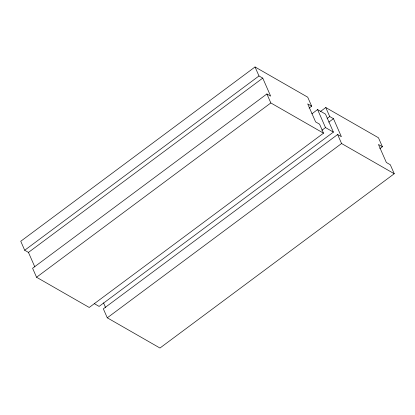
<?xml version="1.0" encoding="UTF-8"?>
<svg xmlns="http://www.w3.org/2000/svg" width="415" height="415" viewBox="0 0 415 415"><rect width="100%" height="100%" fill="white"/><g stroke="black" fill="none" stroke-linecap="round" stroke-linejoin="round"><path stroke-width="0.62" d="M309.066 108.108L311.665 106.178L307.717 97.183L255.038 66.965L20.75 241.26L24.698 250.255L28.459 252.413L34.829 266.923M24.698 250.255L258.986 75.966L262.742 78.119L270.642 96.114L266.887 93.961L32.598 268.251L36.551 277.251L89.225 307.463L323.513 133.168L319.566 124.173L315.613 121.906L307.712 103.911L311.665 106.178M28.459 252.413L262.742 78.119M36.551 277.251L270.834 102.956L323.513 133.168M311.883 113.829L317.594 109.581L325.495 114.109L333.395 132.105L99.107 306.4L94.366 303.681M320.577 111.402L325.775 107.537L378.449 137.749L382.402 146.749L379.803 148.679M327.124 118.467L329.723 116.532L333.478 118.69L341.379 136.685L337.623 134.527L103.335 308.822L107.283 317.817L159.962 348.035L394.25 173.74L390.302 164.745L386.349 162.478L378.449 144.482L382.402 146.749M328.805 122.166L333.478 118.69M321.858 130.279L325.495 127.576L333.395 132.105M107.283 317.817L341.571 143.528L394.25 173.74M325.775 107.537L329.723 116.532M337.623 134.527L341.571 143.528M317.594 109.581L325.495 127.576M255.038 66.965L258.986 75.966M266.887 93.961L270.834 102.956M103.522 302.851L105.56 307.494"/></g></svg>
